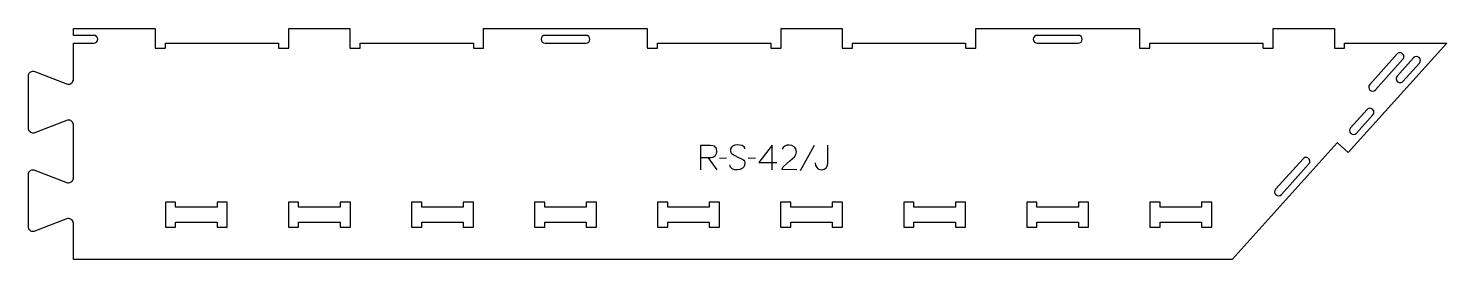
# Model space of a CAD drawing. Header units: millimetres. Extents: x -817 to 912, y -139 to 142.
import ezdxf

# ---------------------------------------------------------------- set-up
doc = ezdxf.new("R2010")
doc.units = ezdxf.units.MM
for name, color, linetype, true_color in [('1_ANYTOOL_1MMDEEP_LABELS_S', 2, 'Continuous', 0xffff00), ('3_ANYTOOL_CUTTHROUGH_INSID', 4, 'Continuous', 0x00ffff), ('4_ANYTOOL_CUTTHROUGH_OUTSI', 5, 'Continuous', 0x0000ff)]:
    doc.layers.add(name, color=color, linetype=linetype, true_color=true_color)

msp = doc.modelspace()

# ---------------------------------------------------------------- linework, layer by layer
at = {"layer": '1_ANYTOOL_1MMDEEP_LABELS_S'}
for p, q in [((12, -15.6), (22.5, -30)), ((34.5, -16.1), (25.7, -16.2)), ((69.5, -16.1), (60.7, -16.2)), ((141.2, -0.5), (124, -31.2)), ((73.8, -21.3), (95.6, -21.3))]:
    msp.add_line(p, q, dxfattribs=at)
for points in [[(3, -30), (3, 0), (14.4, 0), (17.8, -0.5), (19.2, -1.1), (20.3, -2), (21.2, -3.1), (21.8, -4.4), (22.3, -7.8), (21.9, -10.6), (20.5, -13), (19.6, -14.1), (18.5, -14.8), (17.2, -15.3), (15.8, -15.5), (14, -15.6), (12, -15.6), (3, -15.6)], [(56.7, -4.6), (56.5, -3.2), (55.9, -2.1), (54.8, -1.2), (53.4, -0.6), (47.3, 0.3), (44.3, -0.1), (41.7, -1.5), (40.6, -2.5), (39.8, -3.7), (39.4, -5.1), (39.2, -6.7), (39.4, -8.3), (39.9, -9.7), (40.8, -10.8), (48.2, -14.6), (54.3, -17.5), (55.4, -18.5), (56.2, -19.7), (56.6, -21.2), (56.3, -24.7), (55.7, -26.2), (54.8, -27.5), (53.5, -28.5), (50.5, -29.9), (47.3, -30.3), (44.1, -30), (41.2, -28.8), (40, -27.9), (39.2, -26.8), (38.7, -25.6), (38.5, -24.1)], [(89.8, -30), (89.8, 0), (73.8, -21.3)], [(120, -30), (101.7, -29.9), (103.3, -26.5), (111.7, -19.1), (117.2, -14.4), (118.9, -11.6), (119.5, -8.2), (118.9, -4.7), (118.1, -3.3), (117, -2.1), (114.1, -0.5), (110.6, 0), (107.9, -0.3), (105.5, -1.3), (103.6, -2.9), (102.1, -5.1)], [(142.3, -21.5), (142.8, -24.7), (144.5, -27.4), (145.7, -28.6), (147, -29.4), (150.3, -30), (153.4, -29.4), (155.9, -27.6), (157.5, -25), (158, -21.9), (158, 0)]]:
    msp.add_lwpolyline(points, dxfattribs=at)
at = {"layer": '3_ANYTOOL_CUTTHROUGH_INSID'}
for points in [[(-136.9, 133.6), (-186.9, 133.6, 1), (-186.9, 124.1), (-136.9, 124.1, 1)], [(463.1, 133.6), (413.1, 133.6, 1), (413.1, 124.1), (463.1, 124.1, 1)], [(858.9, 104.5, 1), (851.8, 110.9), (818.4, 73.7, 1), (825.4, 67.3)], [(858.9, 77.6), (879, 99.9, 1), (871.9, 106.2), (851.8, 83.9, 1)], [(802.2, 14.6), (822.2, 36.9, 1.000001), (815.2, 43.3), (795.1, 21, 0.999999)], [(703.6, -53.8, 0.999999), (710.7, -60.1), (744.1, -23, 1.000001), (737.1, -16.6)]]:
    msp.add_lwpolyline(points, format="xyb", close=True, dxfattribs=at)
for points in [[(-637.2, -75.4), (-637.2, -69.4), (-649.7, -69.4), (-649.7, -99.9), (-637.2, -99.9), (-637.2, -93.9), (-586.7, -93.9), (-586.7, -99.9), (-574.2, -99.9), (-574.2, -69.4), (-586.7, -69.4), (-586.7, -75.4)], [(-499.7, -69.4), (-499.7, -99.9), (-487.2, -99.9), (-487.2, -93.9), (-436.7, -93.9), (-436.7, -99.9), (-424.2, -99.9), (-424.2, -69.4), (-436.7, -69.4), (-436.7, -75.4), (-487.2, -75.4), (-487.2, -69.4)], [(-286.7, -93.9), (-286.7, -99.9), (-274.2, -99.9), (-274.2, -69.4), (-286.7, -69.4), (-286.7, -75.4), (-337.2, -75.4), (-337.2, -69.4), (-349.7, -69.4), (-349.7, -99.9), (-337.2, -99.9), (-337.2, -93.9)], [(-187.2, -75.4), (-187.2, -69.4), (-199.7, -69.4), (-199.7, -99.9), (-187.2, -99.9), (-187.2, -93.9), (-136.7, -93.9), (-136.7, -99.9), (-124.2, -99.9), (-124.2, -69.4), (-136.7, -69.4), (-136.7, -75.4)], [(-37.2, -75.4), (-37.2, -69.4), (-49.7, -69.4), (-49.7, -99.9), (-37.2, -99.9), (-37.2, -93.9), (13.3, -93.9), (13.3, -99.9), (25.8, -99.9), (25.8, -69.4), (13.3, -69.4), (13.3, -75.4)], [(100.3, -69.4), (100.3, -99.9), (112.8, -99.9), (112.8, -93.9), (163.3, -93.9), (163.3, -99.9), (175.8, -99.9), (175.8, -69.4), (163.3, -69.4), (163.3, -75.4), (112.8, -75.4), (112.8, -69.4)], [(313.3, -93.9), (313.3, -99.9), (325.8, -99.9), (325.8, -69.4), (313.3, -69.4), (313.3, -75.4), (262.8, -75.4), (262.8, -69.4), (250.3, -69.4), (250.3, -99.9), (262.8, -99.9), (262.8, -93.9)], [(412.8, -75.4), (412.8, -69.4), (400.3, -69.4), (400.3, -99.9), (412.8, -99.9), (412.8, -93.9), (463.3, -93.9), (463.3, -99.9), (475.8, -99.9), (475.8, -69.4), (463.3, -69.4), (463.3, -75.4)], [(562.8, -75.4), (562.8, -69.4), (550.3, -69.4), (550.3, -99.9), (562.8, -99.9), (562.8, -93.9), (613.3, -93.9), (613.3, -99.9), (625.8, -99.9), (625.8, -69.4), (613.3, -69.4), (613.3, -75.4)]]:
    msp.add_lwpolyline(points, close=True, dxfattribs=at)
at = {"layer": '4_ANYTOOL_CUTTHROUGH_OUTSI'}
msp.add_lwpolyline([(-761.7, -139.4), (-761.7, -95.8, 0.463455), (-769, -89.6, 0.049971), (-769, -89.6), (-810, -105.3, -0.462146), (-816.7, -99.6), (-816.7, -35.8, -0.462146), (-810, -30.1), (-769, -45.8, 0.049971), (-769, -45.8, 0.463455), (-761.7, -39.6), (-761.7, 24.2, 0.463455), (-769, 30.4, 0.049971), (-769, 30.4), (-810, 14.7, -0.462146), (-816.7, 20.4), (-816.7, 84.2, -0.462146), (-810, 89.9), (-769, 74.2, 0.049971), (-769, 74.2, 0.463455), (-761.7, 80.4), (-761.7, 124.1), (-736.9, 124.1, 1), (-736.9, 133.6), (-761.7, 133.6), (-761.7, 142.1), (-662.2, 142.1), (-662.2, 118.3, 0.414214), (-661.9, 118.1), (-649.9, 118.1, 0.414214), (-649.7, 118.3), (-649.7, 124.1), (-511.7, 124.1), (-511.7, 118.3, 0.414214), (-511.4, 118.1), (-499.4, 118.1, 0.414214), (-499.2, 118.3), (-499.2, 142.1), (-424.7, 142.1), (-424.7, 118.3, 0.414214), (-424.4, 118.1), (-412.4, 118.1, 0.414214), (-412.2, 118.3), (-412.2, 124.1), (-274.2, 124.1), (-274.2, 118.3, 0.414214), (-273.9, 118.1), (-261.9, 118.1, 0.414214), (-261.7, 118.3), (-261.7, 142.1), (-62.2, 142.1), (-62.2, 118.3, 0.414214), (-61.9, 118.1), (-49.9, 118.1, 0.414214), (-49.7, 118.3), (-49.7, 124.1), (88.3, 124.1), (88.3, 118.3, 0.414214), (88.6, 118.1), (100.6, 118.1, 0.414214), (100.8, 118.3), (100.8, 142.1), (175.3, 142.1), (175.3, 118.3, 0.414214), (175.6, 118.1), (187.6, 118.1, 0.414214), (187.8, 118.3), (187.8, 124.1), (325.8, 124.1), (325.8, 118.3, 0.414214), (326.1, 118.1), (338.1, 118.1, 0.414214), (338.3, 118.3), (338.3, 142.1), (537.8, 142.1), (537.8, 118.3, 0.414214), (538.1, 118.1), (550.1, 118.1, 0.414214), (550.3, 118.3), (550.3, 124.1), (688.3, 124.1), (688.3, 118.3, 0.414214), (688.6, 118.1), (700.6, 118.1, 0.414214), (700.8, 118.3), (700.8, 142.1), (775.3, 142.1), (775.3, 118.3, 0.414214), (775.6, 118.1), (787.6, 118.1, 0.414214), (787.8, 118.3), (787.8, 124.1), (912.2, 124.1), (792.3, -9.1), (779.1, 2.8, 0.414214), (778.7, 2.8), (650.7, -139.4)], format="xyb", close=True, dxfattribs=at)

doc.saveas('drawing.dxf')
